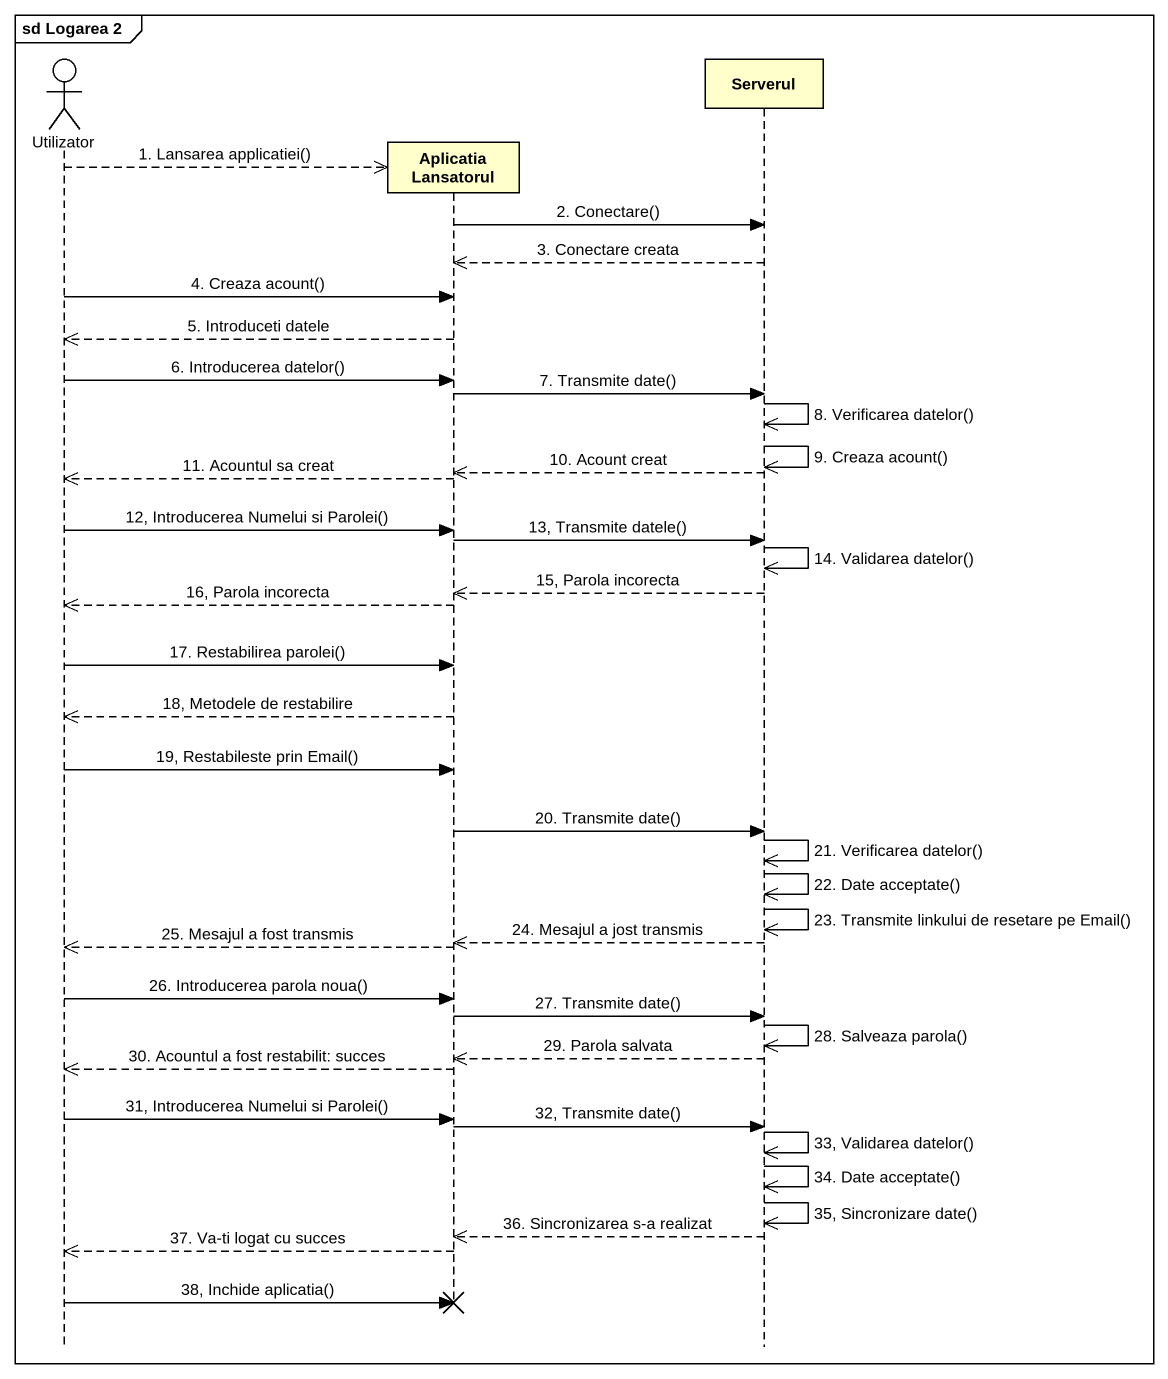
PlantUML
@startuml
mainframe sd Logarea 2
hide footbox
actor Utilizator
participant "Aplicatia Lansatorul" as Aplicatia_Lansatorul
participant Serverul

Utilizator -->> Aplicatia_Lansatorul ** : 1. Lansarea applicatiei()
Aplicatia_Lansatorul -> Serverul : 2. Conectare()
Serverul -->> Aplicatia_Lansatorul : 3. Conectare creata
Utilizator -> Aplicatia_Lansatorul : 4. Creaza acount()
Aplicatia_Lansatorul -->> Utilizator : 5. Introduceti datele
Utilizator -> Aplicatia_Lansatorul : 6. Introducerea datelor()
Aplicatia_Lansatorul -> Serverul : 7. Transmite date()
Serverul ->> Serverul : 8. Verificarea datelor()
Serverul ->> Serverul : 9. Creaza acount()
Serverul -->> Aplicatia_Lansatorul : 10. Acount creat
Aplicatia_Lansatorul -->> Utilizator : 11. Acountul sa creat
Utilizator -> Aplicatia_Lansatorul : 12, Introducerea Numelui si Parolei()
Aplicatia_Lansatorul -> Serverul : 13, Transmite datele()
Serverul ->> Serverul : 14. Validarea datelor()
Serverul -->> Aplicatia_Lansatorul : 15, Parola incorecta
Aplicatia_Lansatorul -->> Utilizator : 16, Parola incorecta
Utilizator -> Aplicatia_Lansatorul : 17. Restabilirea parolei()
Aplicatia_Lansatorul -->> Utilizator : 18, Metodele de restabilire
Utilizator -> Aplicatia_Lansatorul : 19, Restabileste prin Email()
Aplicatia_Lansatorul -> Serverul : 20. Transmite date()
Serverul ->> Serverul : 21. Verificarea datelor()
Serverul ->> Serverul : 22. Date acceptate()
Serverul ->> Serverul : 23. Transmite linkului de resetare pe Email()
Serverul -->> Aplicatia_Lansatorul : 24. Mesajul a jost transmis
Aplicatia_Lansatorul -->> Utilizator : 25. Mesajul a fost transmis
Utilizator -> Aplicatia_Lansatorul : 26. Introducerea parola noua()
Aplicatia_Lansatorul -> Serverul : 27. Transmite date()
Serverul ->> Serverul : 28. Salveaza parola()
Serverul -->> Aplicatia_Lansatorul : 29. Parola salvata
Aplicatia_Lansatorul -->> Utilizator : 30. Acountul a fost restabilit: succes
Utilizator -> Aplicatia_Lansatorul : 31, Introducerea Numelui si Parolei()
Aplicatia_Lansatorul -> Serverul : 32, Transmite date()
Serverul ->> Serverul : 33, Validarea datelor()
Serverul ->> Serverul : 34. Date acceptate()
Serverul ->> Serverul : 35, Sincronizare date()
Serverul -->> Aplicatia_Lansatorul : 36. Sincronizarea s-a realizat
Aplicatia_Lansatorul -->> Utilizator : 37. Va-ti logat cu succes
Utilizator -> Aplicatia_Lansatorul !! : 38, Inchide aplicatia()
@enduml
